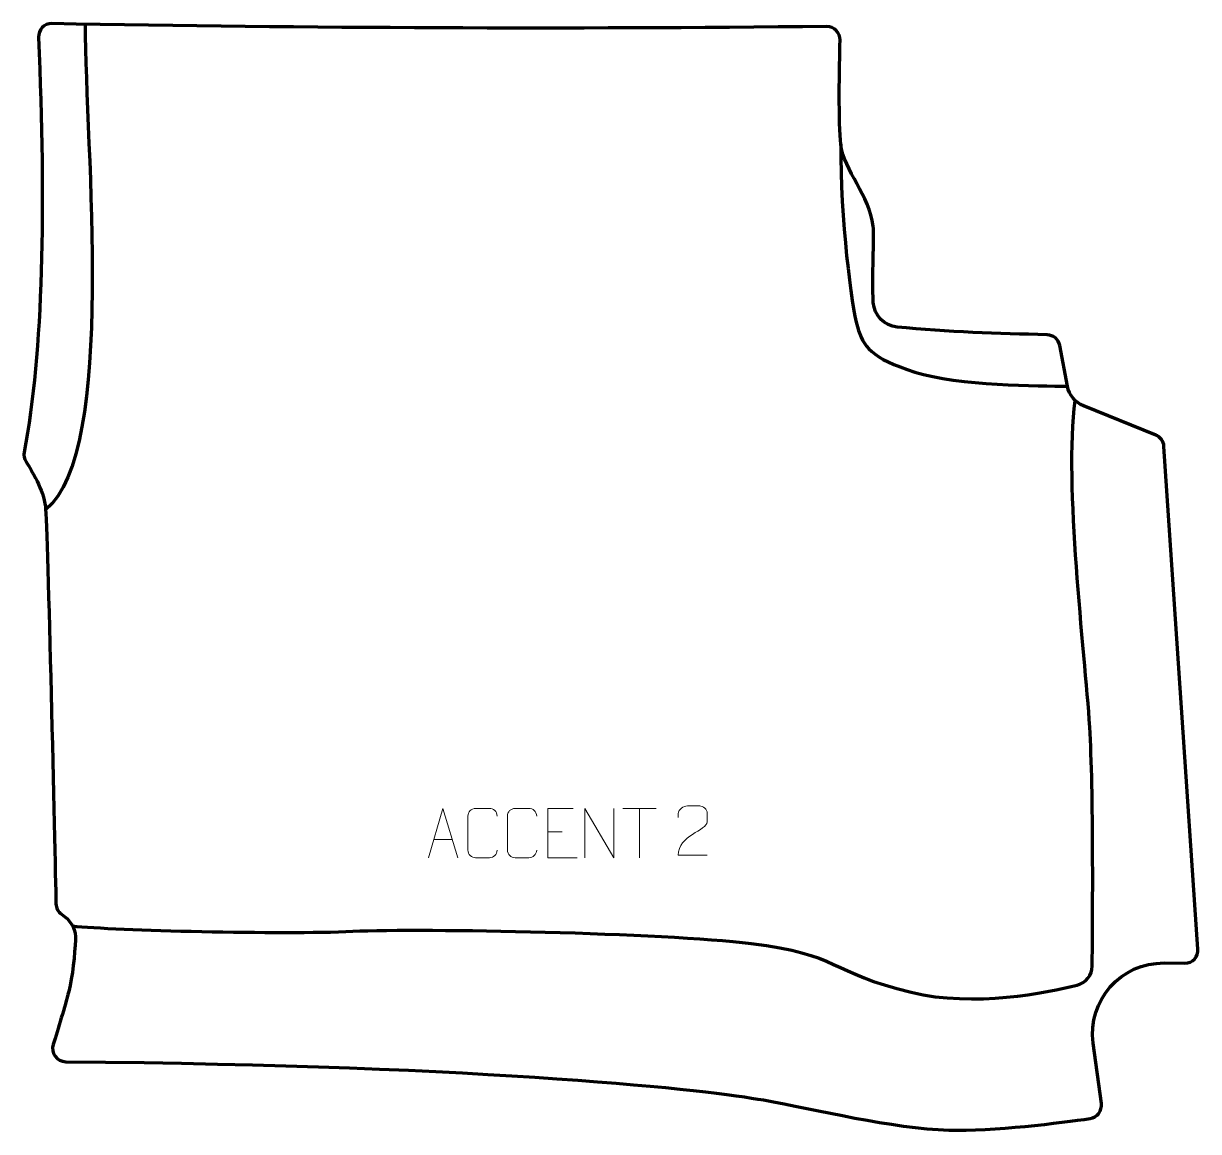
# Model space of a CAD drawing. Header units: millimetres. Extents: x -277 to 318, y -295 to 267.
import ezdxf

# ---------------------------------------------------------------- set-up
doc = ezdxf.new("R2010")
doc.units = ezdxf.units.MM
doc.header["$MEASUREMENT"] = 0
for name, color, linetype in [('layer 1', 7, 'Continuous'), ('layer 2', 7, 'Continuous'), ('layer 3', 7, 'Continuous')]:
    doc.layers.add(name, color=color, linetype=linetype)

msp = doc.modelspace()

# ---------------------------------------------------------------- linework, layer by layer
at = {"layer": 'layer 1', "color": 250, "lineweight": 9}
for points, knots in [([(68.8172, -154.7031), (63.9028, -154.7028), (58.9884, -154.7028), (54.0743, -154.7031), (54.0743, -154.7031), (54.0743, -144.7708), (68.7253, -142.1296), (68.8172, -137.8193), (68.8172, -137.8193), (68.8169, -136.3952), (68.8169, -134.9715), (68.8172, -133.5482), (68.8172, -133.5482), (68.8003, -131.4711), (66.6775, -129.7463), (65.0065, -129.729), (65.0065, -129.729), (62.9333, -129.7294), (60.8604, -129.7294), (58.788, -129.729), (58.788, -129.729), (56.9659, -129.7125), (54.1412, -131.5046), (54.0743, -133.5982), (54.0743, -133.5982), (54.0743, -133.5982), (54.0743, -135.653), (54.0743, -135.653)], [0, 0, 0, 0, 0.125, 0.125, 0.125, 0.125, 0.25, 0.25, 0.25, 0.25, 0.375, 0.375, 0.375, 0.375, 0.5, 0.5, 0.5, 0.5, 0.625, 0.625, 0.625, 0.625, 0.75, 0.75, 0.75, 0.75, 1, 1, 1, 1]), ([(-72.3948, -155.9403), (-72.3948, -155.9403), (-65.0238, -130.9868), (-65.0238, -130.9868), (-65.0238, -130.9868), (-65.0238, -130.9868), (-57.4539, -155.9403), (-57.4539, -155.9403)], [0, 0, 0, 0, 0.33333333, 0.33333333, 0.33333333, 0.33333333, 1, 1, 1, 1]), ([(-37.5565, -152.1296), (-37.6963, -154.453), (-39.3735, -155.9326), (-41.5212, -155.9434), (-41.5212, -155.9434), (-43.8531, -155.943), (-46.185, -155.943), (-48.5165, -155.9434), (-48.5165, -155.9434), (-50.4415, -156.0488), (-52.4136, -154.1643), (-52.4024, -152.147), (-52.4024, -152.147), (-52.402, -146.3769), (-52.402, -140.6072), (-52.4024, -134.8379), (-52.4024, -134.8379), (-52.3982, -132.6998), (-50.6515, -130.9806), (-48.4991, -130.9941), (-48.4991, -130.9941), (-46.1734, -130.9941), (-43.8473, -130.9941), (-41.5212, -130.9941), (-41.5212, -130.9941), (-39.5746, -130.9586), (-37.5832, -132.4501), (-37.5565, -134.8877)], [0, 0, 0, 0, 0.125, 0.125, 0.125, 0.125, 0.25, 0.25, 0.25, 0.25, 0.375, 0.375, 0.375, 0.375, 0.5, 0.5, 0.5, 0.5, 0.625, 0.625, 0.625, 0.625, 0.75, 0.75, 0.75, 0.75, 1, 1, 1, 1]), ([(-17.5565, -152.1296), (-17.6963, -154.453), (-19.3735, -155.9326), (-21.5212, -155.9434), (-21.5212, -155.9434), (-23.8531, -155.943), (-26.185, -155.943), (-28.5165, -155.9434), (-28.5165, -155.9434), (-30.4415, -156.0488), (-32.4136, -154.1643), (-32.4024, -152.147), (-32.4024, -152.147), (-32.402, -146.3769), (-32.402, -140.6072), (-32.4024, -134.8379), (-32.4024, -134.8379), (-32.3982, -132.6998), (-30.6515, -130.9806), (-28.4991, -130.9941), (-28.4991, -130.9941), (-26.1734, -130.9941), (-23.8473, -130.9941), (-21.5212, -130.9941), (-21.5212, -130.9941), (-19.5746, -130.9586), (-17.5832, -132.4501), (-17.5565, -134.8877)], [0, 0, 0, 0, 0.125, 0.125, 0.125, 0.125, 0.25, 0.25, 0.25, 0.25, 0.375, 0.375, 0.375, 0.375, 0.5, 0.5, 0.5, 0.5, 0.625, 0.625, 0.625, 0.625, 0.75, 0.75, 0.75, 0.75, 1, 1, 1, 1]), ([(0.994, -130.9866), (0.994, -130.9866), (-11.8799, -130.9866), (-11.8799, -130.9866), (-11.8799, -130.9866), (-11.8799, -130.9866), (-11.8799, -155.9402), (-11.8799, -155.9402), (-11.8799, -155.9402), (-11.8799, -155.9402), (2.9859, -155.9402), (2.9859, -155.9402)], [0, 0, 0, 0, 0.25, 0.25, 0.25, 0.25, 0.5, 0.5, 0.5, 0.5, 1, 1, 1, 1]), ([(6.8556, -155.9439), (6.8556, -155.9439), (6.8556, -130.9904), (6.8556, -130.9904), (6.8556, -130.9904), (6.8556, -130.9904), (21.5104, -155.9439), (21.5104, -155.9439), (21.5104, -155.9439), (21.5104, -155.9439), (21.5104, -130.9904), (21.5104, -130.9904)], [0, 0, 0, 0, 0.25, 0.25, 0.25, 0.25, 0.5, 0.5, 0.5, 0.5, 1, 1, 1, 1])]:
    msp.add_open_spline(points, degree=3, knots=knots, dxfattribs=at)
for points in [[(26.0168, -131.0139), (26.0168, -131.0139), (43.004, -131.0139), (43.004, -131.0139)], [(34.5106, -155.9439), (34.5106, -155.9439), (34.5106, -130.9904), (34.5106, -130.9904)], [(-69.6722, -146.6909), (-69.6722, -146.6909), (-60.1765, -146.6909), (-60.1765, -146.6909)], [(-11.8799, -142.8663), (-11.8799, -142.8663), (-4.7118, -142.8663), (-4.7118, -142.8663)]]:
    msp.add_open_spline(points, degree=3, dxfattribs=at)
at = {"layer": 'layer 2', "color": 230, "lineweight": 200}
msp.add_open_spline([(-256.0745, -259.2981), (-260.579, -259.2595), (-263.7724, -254.8847), (-262.4335, -250.5835), (-262.4335, -250.5835), (-259.9923, -242.7438), (-256.5077, -231.2974), (-254.5731, -223.7987), (-254.5731, -223.7987), (-252.5802, -216.0734), (-251.5803, -204.8633), (-251.1107, -197.546), (-251.1107, -197.546), (-250.8186, -192.9913), (-252.8681, -188.6016), (-256.5402, -185.8909), (-256.5402, -185.8909), (-256.5402, -185.8909), (-258.298, -184.593), (-258.298, -184.593), (-258.298, -184.593), (-259.9721, -183.3569), (-260.9789, -181.4161), (-261.0244, -179.3353), (-261.0244, -179.3353), (-261.5774, -153.7806), (-265.2016, 11.9474), (-266.3789, 21.9906), (-266.3789, 21.9906), (-267.3457, 30.2382), (-273.3327, 40.2528), (-276.1768, 44.6209), (-276.1768, 44.6209), (-277.1236, 46.0752), (-277.4704, 47.8346), (-277.144, 49.5388), (-277.144, 49.5388), (-267.4267, 100.2818), (-266.2174, 173.5134), (-269.8705, 259.597), (-269.8705, 259.597), (-270.0345, 263.4646), (-266.9084, 266.6712), (-263.0377, 266.6004), (-263.0377, 266.6004), (-132.6699, 264.2187), (-1.8868, 263.7357), (129.3087, 265.1408), (129.3087, 265.1408), (133.1076, 265.1815), (136.1845, 262.0678), (136.0937, 258.2698), (136.0937, 258.2698), (135.7724, 244.8043), (135.2506, 215.5886), (136.469, 205.4835), (136.469, 205.4835), (138.0726, 192.1789), (151.1192, 179.4297), (152.9023, 164.021), (152.9023, 164.021), (153.6254, 157.7707), (152.0765, 138.7566), (152.9234, 125.397), (152.9234, 125.397), (153.338, 118.8561), (158.4365, 113.5597), (164.9564, 112.891), (164.9564, 112.891), (190.7581, 110.2448), (216.0223, 109.6403), (240.9815, 108.9726), (240.9815, 108.9726), (244.1447, 108.8877), (246.8199, 106.6072), (247.404, 103.497), (247.404, 103.497), (247.404, 103.497), (251.27, 82.9165), (251.27, 82.9165), (251.27, 82.9165), (252.115, 78.4184), (255.1917, 74.6595), (259.4343, 72.9426), (259.4343, 72.9426), (259.4343, 72.9426), (295.9474, 58.1653), (295.9474, 58.1653), (295.9474, 58.1653), (298.3315, 57.2006), (299.9557, 54.9587), (300.1295, 52.3921), (300.1295, 52.3921), (300.1295, 52.3921), (317.3727, -202.2307), (317.3727, -202.2307), (317.3727, -202.2307), (317.6376, -206.137), (314.5184, -209.4409), (310.6033, -209.402), (310.6033, -209.402), (310.6033, -209.402), (300.1728, -209.2976), (300.1728, -209.2976), (300.1728, -209.2976), (278.3635, -209.0798), (261.425, -228.2425), (264.3185, -249.8606), (264.3185, -249.8606), (264.3185, -249.8606), (268.4275, -280.5555), (268.4275, -280.5555), (268.4275, -280.5555), (268.9174, -284.2135), (266.3669, -287.581), (262.7124, -288.0985), (262.7124, -288.0985), (248.2603, -290.1443), (213.3243, -294.6664), (191.172, -293.9927), (191.172, -293.9927), (162.6786, -293.1261), (124.0077, -283.5144), (97.2414, -278.6836), (97.2414, -278.6836), (70.8385, -273.9184), (-37.4037, -261.178), (-256.0745, -259.2981)], degree=3, knots=[0, 0, 0, 0, 0.03030303, 0.03030303, 0.03030303, 0.03030303, 0.06060606, 0.06060606, 0.06060606, 0.06060606, 0.09090909, 0.09090909, 0.09090909, 0.09090909, 0.12121212, 0.12121212, 0.12121212, 0.12121212, 0.15151515, 0.15151515, 0.15151515, 0.15151515, 0.18181818, 0.18181818, 0.18181818, 0.18181818, 0.21212121, 0.21212121, 0.21212121, 0.21212121, 0.24242424, 0.24242424, 0.24242424, 0.24242424, 0.27272727, 0.27272727, 0.27272727, 0.27272727, 0.3030303, 0.3030303, 0.3030303, 0.3030303, 0.33333333, 0.33333333, 0.33333333, 0.33333333, 0.36363636, 0.36363636, 0.36363636, 0.36363636, 0.39393939, 0.39393939, 0.39393939, 0.39393939, 0.42424242, 0.42424242, 0.42424242, 0.42424242, 0.45454545, 0.45454545, 0.45454545, 0.45454545, 0.48484848, 0.48484848, 0.48484848, 0.48484848, 0.51515152, 0.51515152, 0.51515152, 0.51515152, 0.54545455, 0.54545455, 0.54545455, 0.54545455, 0.57575758, 0.57575758, 0.57575758, 0.57575758, 0.60606061, 0.60606061, 0.60606061, 0.60606061, 0.63636364, 0.63636364, 0.63636364, 0.63636364, 0.66666667, 0.66666667, 0.66666667, 0.66666667, 0.6969697, 0.6969697, 0.6969697, 0.6969697, 0.72727273, 0.72727273, 0.72727273, 0.72727273, 0.75757576, 0.75757576, 0.75757576, 0.75757576, 0.78787879, 0.78787879, 0.78787879, 0.78787879, 0.81818182, 0.81818182, 0.81818182, 0.81818182, 0.84848485, 0.84848485, 0.84848485, 0.84848485, 0.87878788, 0.87878788, 0.87878788, 0.87878788, 0.90909091, 0.90909091, 0.90909091, 0.90909091, 0.93939394, 0.93939394, 0.93939394, 0.93939394, 1, 1, 1, 1], dxfattribs=at)
at = {"layer": 'layer 3', "color": 142, "lineweight": 200}
msp.add_open_spline([(-246.2195, 266.3038), (-246.3024, 204.3292), (-230.0817, 49.5718), (-266.2453, 20.3586)], degree=3, dxfattribs=at)
for points, knots in [([(136.4689, 205.4833), (136.0872, 168.0062), (141.9737, 123.0507), (144.8568, 112.9977), (144.8568, 112.9977), (147.7402, 102.9447), (151.8468, 97.147), (173.9549, 90.0967), (173.9549, 90.0967), (196.0626, 83.0463), (237.3305, 83.0923), (251.2699, 82.9167)], [0, 0, 0, 0, 0.25, 0.25, 0.25, 0.25, 0.5, 0.5, 0.5, 0.5, 1, 1, 1, 1]), ([(-252.5817, -190.5353), (-231.472, -192.7433), (-146.6335, -194.9254), (-110.7064, -193.2272), (-110.7064, -193.2272), (-74.7794, -191.5298), (46.1208, -194.0106), (91.0015, -199.3616), (91.0015, -199.3616), (135.8822, -204.7127), (130.6175, -214.1198), (172.1669, -224.1526), (172.1669, -224.1526), (204.0009, -231.84), (240.7959, -224.3621), (256.263, -220.4447), (256.263, -220.4447), (260.6624, -219.3306), (263.7577, -215.3979), (263.806, -210.8599), (263.806, -210.8599), (264.0429, -188.4479), (264.5446, -121.726), (262.5574, -89.7784), (262.5574, -89.7784), (260.1483, -51.0394), (249.3839, 33.199), (255.2323, 75.6458)], [0, 0, 0, 0, 0.125, 0.125, 0.125, 0.125, 0.25, 0.25, 0.25, 0.25, 0.375, 0.375, 0.375, 0.375, 0.5, 0.5, 0.5, 0.5, 0.625, 0.625, 0.625, 0.625, 0.75, 0.75, 0.75, 0.75, 1, 1, 1, 1])]:
    msp.add_open_spline(points, degree=3, knots=knots, dxfattribs=at)

doc.saveas('drawing.dxf')
